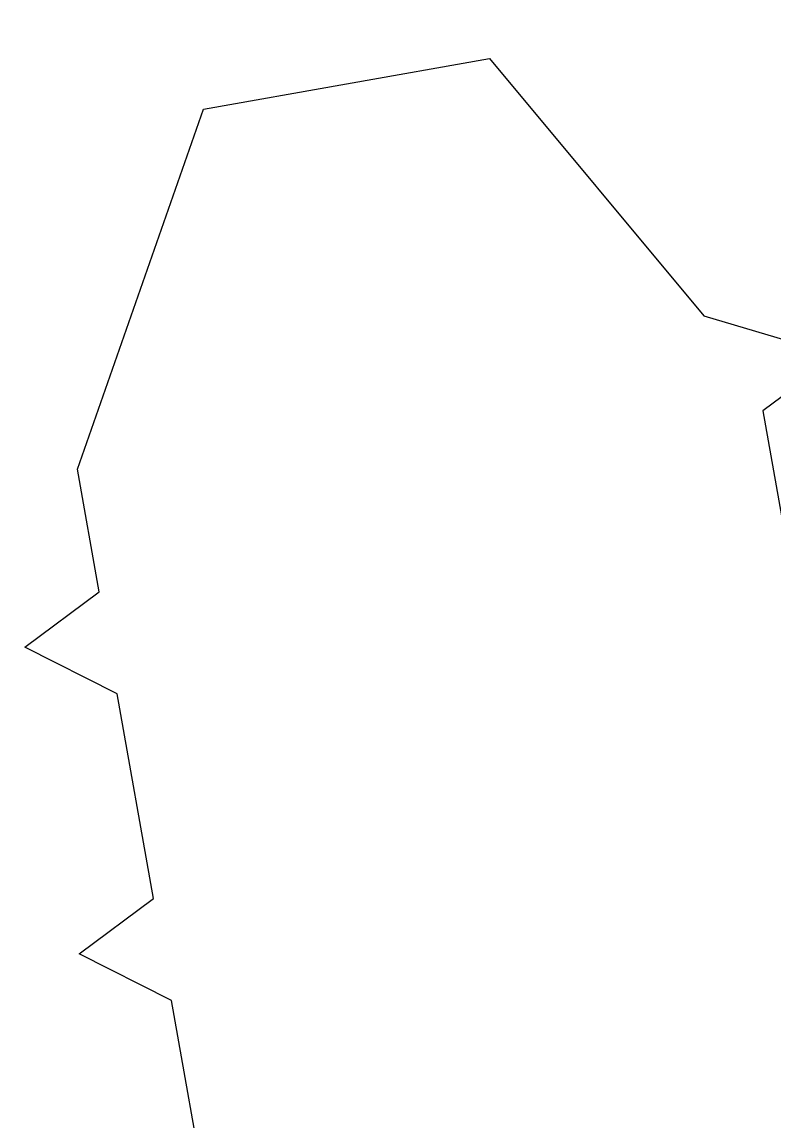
# Model space of a CAD drawing. Header units: millimetres. Extents: x -65527 to 8894748, y -37603 to 223697.
# Drawn here: x -31397.01 to -31392.59, y 101119.34 to 101125.79 of the extents above; entities that cross this region are included whole.
import ezdxf

# ---------------------------------------------------------------- set-up
doc = ezdxf.new("R2010")
doc.units = ezdxf.units.MM
doc.header["$LTSCALE"] = 10
doc.layers.add('Архитектура', color=251, linetype='Continuous')

msp = doc.modelspace()

# ---------------------------------------------------------------- linework, layer by layer
at = {"layer": 'Архитектура', "lineweight": 25, "transparency": 33554684}
msp.add_lwpolyline([(-31395.9198, 101118.8442), (-31396.1326, 101120.0448), (-31396.6767, 101120.3198), (-31396.239, 101120.645), (-31396.4518, 101121.8455), (-31396.9958, 101122.1205), (-31396.5582, 101122.4458), (-31396.6858, 101123.1661), (-31395.9458, 101125.2784), (-31394.2651, 101125.5763), (-31393.0068, 101124.0658), (-31392.2226, 101123.8333), (-31392.6603, 101123.5081), (-31392.4476, 101122.3076)], dxfattribs=at)
msp.add_lwpolyline([(-31395.9198, 101118.8442), (-31396.1326, 101120.0448), (-31396.6767, 101120.3198), (-31396.239, 101120.645), (-31396.4518, 101121.8455), (-31396.9958, 101122.1205), (-31396.5582, 101122.4458), (-31396.6858, 101123.1661), (-31395.9458, 101125.2784), (-31394.2651, 101125.5763), (-31393.0068, 101124.0658), (-31392.2226, 101123.8333), (-31392.6603, 101123.5081), (-31392.4476, 101122.3076)], dxfattribs=at)
msp.add_lwpolyline([(-31395.9198, 101118.8442), (-31396.1326, 101120.0448), (-31396.6767, 101120.3198), (-31396.239, 101120.645), (-31396.4518, 101121.8455), (-31396.9958, 101122.1205), (-31396.5582, 101122.4458), (-31396.6858, 101123.1661), (-31395.9458, 101125.2784), (-31394.2651, 101125.5763), (-31393.0068, 101124.0658), (-31392.2226, 101123.8333), (-31392.6603, 101123.5081), (-31392.4476, 101122.3076)], dxfattribs=at)
msp.add_lwpolyline([(-31395.9198, 101118.8442), (-31396.1326, 101120.0448), (-31396.6767, 101120.3198), (-31396.239, 101120.645), (-31396.4518, 101121.8455), (-31396.9958, 101122.1205), (-31396.5582, 101122.4458), (-31396.6858, 101123.1661), (-31395.9458, 101125.2784), (-31394.2651, 101125.5763), (-31393.0068, 101124.0658), (-31392.2226, 101123.8333), (-31392.6603, 101123.5081), (-31392.4476, 101122.3076)], dxfattribs=at)
msp.add_lwpolyline([(-31395.9198, 101118.8442), (-31396.1326, 101120.0448), (-31396.6767, 101120.3198), (-31396.239, 101120.645), (-31396.4518, 101121.8455), (-31396.9958, 101122.1205), (-31396.5582, 101122.4458), (-31396.6858, 101123.1661), (-31395.9458, 101125.2784), (-31394.2651, 101125.5763), (-31393.0068, 101124.0658), (-31392.2226, 101123.8333), (-31392.6603, 101123.5081), (-31392.4476, 101122.3076)], dxfattribs=at)
msp.add_lwpolyline([(-31395.9198, 101118.8442), (-31396.1326, 101120.0448), (-31396.6767, 101120.3198), (-31396.239, 101120.645), (-31396.4518, 101121.8455), (-31396.9958, 101122.1205), (-31396.5582, 101122.4458), (-31396.6858, 101123.1661), (-31395.9458, 101125.2784), (-31394.2651, 101125.5763), (-31393.0068, 101124.0658), (-31392.2226, 101123.8333), (-31392.6603, 101123.5081), (-31392.4476, 101122.3076)], dxfattribs=at)
msp.add_lwpolyline([(-31395.9198, 101118.8442), (-31396.1326, 101120.0448), (-31396.6767, 101120.3198), (-31396.239, 101120.645), (-31396.4518, 101121.8455), (-31396.9958, 101122.1205), (-31396.5582, 101122.4458), (-31396.6858, 101123.1661), (-31395.9458, 101125.2784), (-31394.2651, 101125.5763), (-31393.0068, 101124.0658), (-31392.2226, 101123.8333), (-31392.6603, 101123.5081), (-31392.4476, 101122.3076)], dxfattribs=at)
msp.add_lwpolyline([(-31395.9198, 101118.8442), (-31396.1326, 101120.0448), (-31396.6767, 101120.3198), (-31396.239, 101120.645), (-31396.4518, 101121.8455), (-31396.9958, 101122.1205), (-31396.5582, 101122.4458), (-31396.6858, 101123.1661), (-31395.9458, 101125.2784), (-31394.2651, 101125.5763), (-31393.0068, 101124.0658), (-31392.2226, 101123.8333), (-31392.6603, 101123.5081), (-31392.4476, 101122.3076)], dxfattribs=at)
msp.add_lwpolyline([(-31395.9198, 101118.8442), (-31396.1326, 101120.0448), (-31396.6767, 101120.3198), (-31396.239, 101120.645), (-31396.4518, 101121.8455), (-31396.9958, 101122.1205), (-31396.5582, 101122.4458), (-31396.6858, 101123.1661), (-31395.9458, 101125.2784), (-31394.2651, 101125.5763), (-31393.0068, 101124.0658), (-31392.2226, 101123.8333), (-31392.6603, 101123.5081), (-31392.4476, 101122.3076)], dxfattribs=at)
msp.add_lwpolyline([(-31395.9198, 101118.8442), (-31396.1326, 101120.0448), (-31396.6767, 101120.3198), (-31396.239, 101120.645), (-31396.4518, 101121.8455), (-31396.9958, 101122.1205), (-31396.5582, 101122.4458), (-31396.6858, 101123.1661), (-31395.9458, 101125.2784), (-31394.2651, 101125.5763), (-31393.0068, 101124.0658), (-31392.2226, 101123.8333), (-31392.6603, 101123.5081), (-31392.4476, 101122.3076)], dxfattribs=at)
msp.add_lwpolyline([(-31395.9198, 101118.8442), (-31396.1326, 101120.0448), (-31396.6767, 101120.3198), (-31396.239, 101120.645), (-31396.4518, 101121.8455), (-31396.9958, 101122.1205), (-31396.5582, 101122.4458), (-31396.6858, 101123.1661), (-31395.9458, 101125.2784), (-31394.2651, 101125.5763), (-31393.0068, 101124.0658), (-31392.2226, 101123.8333), (-31392.6603, 101123.5081), (-31392.4476, 101122.3076)], dxfattribs=at)
msp.add_lwpolyline([(-31395.9198, 101118.8442), (-31396.1326, 101120.0448), (-31396.6767, 101120.3198), (-31396.239, 101120.645), (-31396.4518, 101121.8455), (-31396.9958, 101122.1205), (-31396.5582, 101122.4458), (-31396.6858, 101123.1661), (-31395.9458, 101125.2784), (-31394.2651, 101125.5763), (-31393.0068, 101124.0658), (-31392.2226, 101123.8333), (-31392.6603, 101123.5081), (-31392.4476, 101122.3076)], dxfattribs=at)
msp.add_lwpolyline([(-31395.9198, 101118.8442), (-31396.1326, 101120.0448), (-31396.6767, 101120.3198), (-31396.239, 101120.645), (-31396.4518, 101121.8455), (-31396.9958, 101122.1205), (-31396.5582, 101122.4458), (-31396.6858, 101123.1661), (-31395.9458, 101125.2784), (-31394.2651, 101125.5763), (-31393.0068, 101124.0658), (-31392.2226, 101123.8333), (-31392.6603, 101123.5081), (-31392.4476, 101122.3076)], dxfattribs=at)
msp.add_lwpolyline([(-31395.9198, 101118.8442), (-31396.1326, 101120.0448), (-31396.6767, 101120.3198), (-31396.239, 101120.645), (-31396.4518, 101121.8455), (-31396.9958, 101122.1205), (-31396.5582, 101122.4458), (-31396.6858, 101123.1661), (-31395.9458, 101125.2784), (-31394.2651, 101125.5763), (-31393.0068, 101124.0658), (-31392.2226, 101123.8333), (-31392.6603, 101123.5081), (-31392.4476, 101122.3076)], dxfattribs=at)
msp.add_lwpolyline([(-31395.9198, 101118.8442), (-31396.1326, 101120.0448), (-31396.6767, 101120.3198), (-31396.239, 101120.645), (-31396.4518, 101121.8455), (-31396.9958, 101122.1205), (-31396.5582, 101122.4458), (-31396.6858, 101123.1661), (-31395.9458, 101125.2784), (-31394.2651, 101125.5763), (-31393.0068, 101124.0658), (-31392.2226, 101123.8333), (-31392.6603, 101123.5081), (-31392.4476, 101122.3076)], dxfattribs=at)
msp.add_lwpolyline([(-31395.9198, 101118.8442), (-31396.1326, 101120.0448), (-31396.6767, 101120.3198), (-31396.239, 101120.645), (-31396.4518, 101121.8455), (-31396.9958, 101122.1205), (-31396.5582, 101122.4458), (-31396.6858, 101123.1661), (-31395.9458, 101125.2784), (-31394.2651, 101125.5763), (-31393.0068, 101124.0658), (-31392.2226, 101123.8333), (-31392.6603, 101123.5081), (-31392.4476, 101122.3076)], dxfattribs=at)
msp.add_lwpolyline([(-31395.9198, 101118.8442), (-31396.1326, 101120.0448), (-31396.6767, 101120.3198), (-31396.239, 101120.645), (-31396.4518, 101121.8455), (-31396.9958, 101122.1205), (-31396.5582, 101122.4458), (-31396.6858, 101123.1661), (-31395.9458, 101125.2784), (-31394.2651, 101125.5763), (-31393.0068, 101124.0658), (-31392.2226, 101123.8333), (-31392.6603, 101123.5081), (-31392.4476, 101122.3076)], dxfattribs=at)
msp.add_lwpolyline([(-31395.9198, 101118.8442), (-31396.1326, 101120.0448), (-31396.6767, 101120.3198), (-31396.239, 101120.645), (-31396.4518, 101121.8455), (-31396.9958, 101122.1205), (-31396.5582, 101122.4458), (-31396.6858, 101123.1661), (-31395.9458, 101125.2784), (-31394.2651, 101125.5763), (-31393.0068, 101124.0658), (-31392.2226, 101123.8333), (-31392.6603, 101123.5081), (-31392.4476, 101122.3076)], dxfattribs=at)
msp.add_lwpolyline([(-31395.9198, 101118.8442), (-31396.1326, 101120.0448), (-31396.6767, 101120.3198), (-31396.239, 101120.645), (-31396.4518, 101121.8455), (-31396.9958, 101122.1205), (-31396.5582, 101122.4458), (-31396.6858, 101123.1661), (-31395.9458, 101125.2784), (-31394.2651, 101125.5763), (-31393.0068, 101124.0658), (-31392.2226, 101123.8333), (-31392.6603, 101123.5081), (-31392.4476, 101122.3076)], dxfattribs=at)
msp.add_lwpolyline([(-31395.9198, 101118.8442), (-31396.1326, 101120.0448), (-31396.6767, 101120.3198), (-31396.239, 101120.645), (-31396.4518, 101121.8455), (-31396.9958, 101122.1205), (-31396.5582, 101122.4458), (-31396.6858, 101123.1661), (-31395.9458, 101125.2784), (-31394.2651, 101125.5763), (-31393.0068, 101124.0658), (-31392.2226, 101123.8333), (-31392.6603, 101123.5081), (-31392.4476, 101122.3076)], dxfattribs=at)
msp.add_lwpolyline([(-31395.9198, 101118.8442), (-31396.1326, 101120.0448), (-31396.6767, 101120.3198), (-31396.239, 101120.645), (-31396.4518, 101121.8455), (-31396.9958, 101122.1205), (-31396.5582, 101122.4458), (-31396.6858, 101123.1661), (-31395.9458, 101125.2784), (-31394.2651, 101125.5763), (-31393.0068, 101124.0658), (-31392.2226, 101123.8333), (-31392.6603, 101123.5081), (-31392.4476, 101122.3076)], dxfattribs=at)
msp.add_lwpolyline([(-31395.9198, 101118.8442), (-31396.1326, 101120.0448), (-31396.6767, 101120.3198), (-31396.239, 101120.645), (-31396.4518, 101121.8455), (-31396.9958, 101122.1205), (-31396.5582, 101122.4458), (-31396.6858, 101123.1661), (-31395.9458, 101125.2784), (-31394.2651, 101125.5763), (-31393.0068, 101124.0658), (-31392.2226, 101123.8333), (-31392.6603, 101123.5081), (-31392.4476, 101122.3076)], dxfattribs=at)
msp.add_lwpolyline([(-31395.9198, 101118.8442), (-31396.1326, 101120.0448), (-31396.6767, 101120.3198), (-31396.239, 101120.645), (-31396.4518, 101121.8455), (-31396.9958, 101122.1205), (-31396.5582, 101122.4458), (-31396.6858, 101123.1661), (-31395.9458, 101125.2784), (-31394.2651, 101125.5763), (-31393.0068, 101124.0658), (-31392.2226, 101123.8333), (-31392.6603, 101123.5081), (-31392.4476, 101122.3076)], dxfattribs=at)
msp.add_lwpolyline([(-31395.9198, 101118.8442), (-31396.1326, 101120.0448), (-31396.6767, 101120.3198), (-31396.239, 101120.645), (-31396.4518, 101121.8455), (-31396.9958, 101122.1205), (-31396.5582, 101122.4458), (-31396.6858, 101123.1661), (-31395.9458, 101125.2784), (-31394.2651, 101125.5763), (-31393.0068, 101124.0658), (-31392.2226, 101123.8333), (-31392.6603, 101123.5081), (-31392.4476, 101122.3076)], dxfattribs=at)
msp.add_lwpolyline([(-31395.9198, 101118.8442), (-31396.1326, 101120.0448), (-31396.6767, 101120.3198), (-31396.239, 101120.645), (-31396.4518, 101121.8455), (-31396.9958, 101122.1205), (-31396.5582, 101122.4458), (-31396.6858, 101123.1661), (-31395.9458, 101125.2784), (-31394.2651, 101125.5763), (-31393.0068, 101124.0658), (-31392.2226, 101123.8333), (-31392.6603, 101123.5081), (-31392.4476, 101122.3076)], dxfattribs=at)
msp.add_lwpolyline([(-31395.9198, 101118.8442), (-31396.1326, 101120.0448), (-31396.6767, 101120.3198), (-31396.239, 101120.645), (-31396.4518, 101121.8455), (-31396.9958, 101122.1205), (-31396.5582, 101122.4458), (-31396.6858, 101123.1661), (-31395.9458, 101125.2784), (-31394.2651, 101125.5763), (-31393.0068, 101124.0658), (-31392.2226, 101123.8333), (-31392.6603, 101123.5081), (-31392.4476, 101122.3076)], dxfattribs=at)
msp.add_lwpolyline([(-31395.9198, 101118.8442), (-31396.1326, 101120.0448), (-31396.6767, 101120.3198), (-31396.239, 101120.645), (-31396.4518, 101121.8455), (-31396.9958, 101122.1205), (-31396.5582, 101122.4458), (-31396.6858, 101123.1661), (-31395.9458, 101125.2784), (-31394.2651, 101125.5763), (-31393.0068, 101124.0658), (-31392.2226, 101123.8333), (-31392.6603, 101123.5081), (-31392.4476, 101122.3076)], dxfattribs=at)
msp.add_lwpolyline([(-31395.9198, 101118.8442), (-31396.1326, 101120.0448), (-31396.6767, 101120.3198), (-31396.239, 101120.645), (-31396.4518, 101121.8455), (-31396.9958, 101122.1205), (-31396.5582, 101122.4458), (-31396.6858, 101123.1661), (-31395.9458, 101125.2784), (-31394.2651, 101125.5763), (-31393.0068, 101124.0658), (-31392.2226, 101123.8333), (-31392.6603, 101123.5081), (-31392.4476, 101122.3076)], dxfattribs=at)
msp.add_lwpolyline([(-31395.9198, 101118.8442), (-31396.1326, 101120.0448), (-31396.6767, 101120.3198), (-31396.239, 101120.645), (-31396.4518, 101121.8455), (-31396.9958, 101122.1205), (-31396.5582, 101122.4458), (-31396.6858, 101123.1661), (-31395.9458, 101125.2784), (-31394.2651, 101125.5763), (-31393.0068, 101124.0658), (-31392.2226, 101123.8333), (-31392.6603, 101123.5081), (-31392.4476, 101122.3076)], dxfattribs=at)
msp.add_lwpolyline([(-31395.9198, 101118.8442), (-31396.1326, 101120.0448), (-31396.6767, 101120.3198), (-31396.239, 101120.645), (-31396.4518, 101121.8455), (-31396.9958, 101122.1205), (-31396.5582, 101122.4458), (-31396.6858, 101123.1661), (-31395.9458, 101125.2784), (-31394.2651, 101125.5763), (-31393.0068, 101124.0658), (-31392.2226, 101123.8333), (-31392.6603, 101123.5081), (-31392.4476, 101122.3076)], dxfattribs=at)
msp.add_lwpolyline([(-31395.9198, 101118.8442), (-31396.1326, 101120.0448), (-31396.6767, 101120.3198), (-31396.239, 101120.645), (-31396.4518, 101121.8455), (-31396.9958, 101122.1205), (-31396.5582, 101122.4458), (-31396.6858, 101123.1661), (-31395.9458, 101125.2784), (-31394.2651, 101125.5763), (-31393.0068, 101124.0658), (-31392.2226, 101123.8333), (-31392.6603, 101123.5081), (-31392.4476, 101122.3076)], dxfattribs=at)
msp.add_lwpolyline([(-31395.9198, 101118.8442), (-31396.1326, 101120.0448), (-31396.6767, 101120.3198), (-31396.239, 101120.645), (-31396.4518, 101121.8455), (-31396.9958, 101122.1205), (-31396.5582, 101122.4458), (-31396.6858, 101123.1661), (-31395.9458, 101125.2784), (-31394.2651, 101125.5763), (-31393.0068, 101124.0658), (-31392.2226, 101123.8333), (-31392.6603, 101123.5081), (-31392.4476, 101122.3076)], dxfattribs=at)
msp.add_lwpolyline([(-31395.9198, 101118.8442), (-31396.1326, 101120.0448), (-31396.6767, 101120.3198), (-31396.239, 101120.645), (-31396.4518, 101121.8455), (-31396.9958, 101122.1205), (-31396.5582, 101122.4458), (-31396.6858, 101123.1661), (-31395.9458, 101125.2784), (-31394.2651, 101125.5763), (-31393.0068, 101124.0658), (-31392.2226, 101123.8333), (-31392.6603, 101123.5081), (-31392.4476, 101122.3076)], dxfattribs=at)
msp.add_lwpolyline([(-31395.9198, 101118.8442), (-31396.1326, 101120.0448), (-31396.6767, 101120.3198), (-31396.239, 101120.645), (-31396.4518, 101121.8455), (-31396.9958, 101122.1205), (-31396.5582, 101122.4458), (-31396.6858, 101123.1661), (-31395.9458, 101125.2784), (-31394.2651, 101125.5763), (-31393.0068, 101124.0658), (-31392.2226, 101123.8333), (-31392.6603, 101123.5081), (-31392.4476, 101122.3076)], dxfattribs=at)
msp.add_lwpolyline([(-31395.9198, 101118.8442), (-31396.1326, 101120.0448), (-31396.6767, 101120.3198), (-31396.239, 101120.645), (-31396.4518, 101121.8455), (-31396.9958, 101122.1205), (-31396.5582, 101122.4458), (-31396.6858, 101123.1661), (-31395.9458, 101125.2784), (-31394.2651, 101125.5763), (-31393.0068, 101124.0658), (-31392.2226, 101123.8333), (-31392.6603, 101123.5081), (-31392.4476, 101122.3076)], dxfattribs=at)
msp.add_lwpolyline([(-31395.9198, 101118.8442), (-31396.1326, 101120.0448), (-31396.6767, 101120.3198), (-31396.239, 101120.645), (-31396.4518, 101121.8455), (-31396.9958, 101122.1205), (-31396.5582, 101122.4458), (-31396.6858, 101123.1661), (-31395.9458, 101125.2784), (-31394.2651, 101125.5763), (-31393.0068, 101124.0658), (-31392.2226, 101123.8333), (-31392.6603, 101123.5081), (-31392.4476, 101122.3076)], dxfattribs=at)
msp.add_lwpolyline([(-31395.9198, 101118.8442), (-31396.1326, 101120.0448), (-31396.6767, 101120.3198), (-31396.239, 101120.645), (-31396.4518, 101121.8455), (-31396.9958, 101122.1205), (-31396.5582, 101122.4458), (-31396.6858, 101123.1661), (-31395.9458, 101125.2784), (-31394.2651, 101125.5763), (-31393.0068, 101124.0658), (-31392.2226, 101123.8333), (-31392.6603, 101123.5081), (-31392.4476, 101122.3076)], dxfattribs=at)
msp.add_lwpolyline([(-31395.9198, 101118.8442), (-31396.1326, 101120.0448), (-31396.6767, 101120.3198), (-31396.239, 101120.645), (-31396.4518, 101121.8455), (-31396.9958, 101122.1205), (-31396.5582, 101122.4458), (-31396.6858, 101123.1661), (-31395.9458, 101125.2784), (-31394.2651, 101125.5763), (-31393.0068, 101124.0658), (-31392.2226, 101123.8333), (-31392.6603, 101123.5081), (-31392.4476, 101122.3076)], dxfattribs=at)
msp.add_lwpolyline([(-31395.9198, 101118.8442), (-31396.1326, 101120.0448), (-31396.6767, 101120.3198), (-31396.239, 101120.645), (-31396.4518, 101121.8455), (-31396.9958, 101122.1205), (-31396.5582, 101122.4458), (-31396.6858, 101123.1661), (-31395.9458, 101125.2784), (-31394.2651, 101125.5763), (-31393.0068, 101124.0658), (-31392.2226, 101123.8333), (-31392.6603, 101123.5081), (-31392.4476, 101122.3076)], dxfattribs=at)
msp.add_lwpolyline([(-31395.9198, 101118.8442), (-31396.1326, 101120.0448), (-31396.6767, 101120.3198), (-31396.239, 101120.645), (-31396.4518, 101121.8455), (-31396.9958, 101122.1205), (-31396.5582, 101122.4458), (-31396.6858, 101123.1661), (-31395.9458, 101125.2784), (-31394.2651, 101125.5763), (-31393.0068, 101124.0658), (-31392.2226, 101123.8333), (-31392.6603, 101123.5081), (-31392.4476, 101122.3076)], dxfattribs=at)
msp.add_lwpolyline([(-31395.9198, 101118.8442), (-31396.1326, 101120.0448), (-31396.6767, 101120.3198), (-31396.239, 101120.645), (-31396.4518, 101121.8455), (-31396.9958, 101122.1205), (-31396.5582, 101122.4458), (-31396.6858, 101123.1661), (-31395.9458, 101125.2784), (-31394.2651, 101125.5763), (-31393.0068, 101124.0658), (-31392.2226, 101123.8333), (-31392.6603, 101123.5081), (-31392.4476, 101122.3076)], dxfattribs=at)
msp.add_lwpolyline([(-31395.9198, 101118.8442), (-31396.1326, 101120.0448), (-31396.6767, 101120.3198), (-31396.239, 101120.645), (-31396.4518, 101121.8455), (-31396.9958, 101122.1205), (-31396.5582, 101122.4458), (-31396.6858, 101123.1661), (-31395.9458, 101125.2784), (-31394.2651, 101125.5763), (-31393.0068, 101124.0658), (-31392.2226, 101123.8333), (-31392.6603, 101123.5081), (-31392.4476, 101122.3076)], dxfattribs=at)
msp.add_lwpolyline([(-31395.9198, 101118.8442), (-31396.1326, 101120.0448), (-31396.6767, 101120.3198), (-31396.239, 101120.645), (-31396.4518, 101121.8455), (-31396.9958, 101122.1205), (-31396.5582, 101122.4458), (-31396.6858, 101123.1661), (-31395.9458, 101125.2784), (-31394.2651, 101125.5763), (-31393.0068, 101124.0658), (-31392.2226, 101123.8333), (-31392.6603, 101123.5081), (-31392.4476, 101122.3076)], dxfattribs=at)
msp.add_lwpolyline([(-31395.9198, 101118.8442), (-31396.1326, 101120.0448), (-31396.6767, 101120.3198), (-31396.239, 101120.645), (-31396.4518, 101121.8455), (-31396.9958, 101122.1205), (-31396.5582, 101122.4458), (-31396.6858, 101123.1661), (-31395.9458, 101125.2784), (-31394.2651, 101125.5763), (-31393.0068, 101124.0658), (-31392.2226, 101123.8333), (-31392.6603, 101123.5081), (-31392.4476, 101122.3076)], dxfattribs=at)
msp.add_lwpolyline([(-31395.9198, 101118.8442), (-31396.1326, 101120.0448), (-31396.6767, 101120.3198), (-31396.239, 101120.645), (-31396.4518, 101121.8455), (-31396.9958, 101122.1205), (-31396.5582, 101122.4458), (-31396.6858, 101123.1661), (-31395.9458, 101125.2784), (-31394.2651, 101125.5763), (-31393.0068, 101124.0658), (-31392.2226, 101123.8333), (-31392.6603, 101123.5081), (-31392.4476, 101122.3076)], dxfattribs=at)
msp.add_lwpolyline([(-31395.9198, 101118.8442), (-31396.1326, 101120.0448), (-31396.6767, 101120.3198), (-31396.239, 101120.645), (-31396.4518, 101121.8455), (-31396.9958, 101122.1205), (-31396.5582, 101122.4458), (-31396.6858, 101123.1661), (-31395.9458, 101125.2784), (-31394.2651, 101125.5763), (-31393.0068, 101124.0658), (-31392.2226, 101123.8333), (-31392.6603, 101123.5081), (-31392.4476, 101122.3076)], dxfattribs=at)
msp.add_lwpolyline([(-31395.9198, 101118.8442), (-31396.1326, 101120.0448), (-31396.6767, 101120.3198), (-31396.239, 101120.645), (-31396.4518, 101121.8455), (-31396.9958, 101122.1205), (-31396.5582, 101122.4458), (-31396.6858, 101123.1661), (-31395.9458, 101125.2784), (-31394.2651, 101125.5763), (-31393.0068, 101124.0658), (-31392.2226, 101123.8333), (-31392.6603, 101123.5081), (-31392.4476, 101122.3076)], dxfattribs=at)
msp.add_lwpolyline([(-31395.9198, 101118.8442), (-31396.1326, 101120.0448), (-31396.6767, 101120.3198), (-31396.239, 101120.645), (-31396.4518, 101121.8455), (-31396.9958, 101122.1205), (-31396.5582, 101122.4458), (-31396.6858, 101123.1661), (-31395.9458, 101125.2784), (-31394.2651, 101125.5763), (-31393.0068, 101124.0658), (-31392.2226, 101123.8333), (-31392.6603, 101123.5081), (-31392.4476, 101122.3076)], dxfattribs=at)
msp.add_lwpolyline([(-31395.9198, 101118.8442), (-31396.1326, 101120.0448), (-31396.6767, 101120.3198), (-31396.239, 101120.645), (-31396.4518, 101121.8455), (-31396.9958, 101122.1205), (-31396.5582, 101122.4458), (-31396.6858, 101123.1661), (-31395.9458, 101125.2784), (-31394.2651, 101125.5763), (-31393.0068, 101124.0658), (-31392.2226, 101123.8333), (-31392.6603, 101123.5081), (-31392.4476, 101122.3076)], dxfattribs=at)
msp.add_lwpolyline([(-31395.9198, 101118.8442), (-31396.1326, 101120.0448), (-31396.6767, 101120.3198), (-31396.239, 101120.645), (-31396.4518, 101121.8455), (-31396.9958, 101122.1205), (-31396.5582, 101122.4458), (-31396.6858, 101123.1661), (-31395.9458, 101125.2784), (-31394.2651, 101125.5763), (-31393.0068, 101124.0658), (-31392.2226, 101123.8333), (-31392.6603, 101123.5081), (-31392.4476, 101122.3076)], dxfattribs=at)
msp.add_lwpolyline([(-31395.9198, 101118.8442), (-31396.1326, 101120.0448), (-31396.6767, 101120.3198), (-31396.239, 101120.645), (-31396.4518, 101121.8455), (-31396.9958, 101122.1205), (-31396.5582, 101122.4458), (-31396.6858, 101123.1661), (-31395.9458, 101125.2784), (-31394.2651, 101125.5763), (-31393.0068, 101124.0658), (-31392.2226, 101123.8333), (-31392.6603, 101123.5081), (-31392.4476, 101122.3076)], dxfattribs=at)
msp.add_lwpolyline([(-31395.9198, 101118.8442), (-31396.1326, 101120.0448), (-31396.6767, 101120.3198), (-31396.239, 101120.645), (-31396.4518, 101121.8455), (-31396.9958, 101122.1205), (-31396.5582, 101122.4458), (-31396.6858, 101123.1661), (-31395.9458, 101125.2784), (-31394.2651, 101125.5763), (-31393.0068, 101124.0658), (-31392.2226, 101123.8333), (-31392.6603, 101123.5081), (-31392.4476, 101122.3076)], dxfattribs=at)
msp.add_lwpolyline([(-31395.9198, 101118.8442), (-31396.1326, 101120.0448), (-31396.6767, 101120.3198), (-31396.239, 101120.645), (-31396.4518, 101121.8455), (-31396.9958, 101122.1205), (-31396.5582, 101122.4458), (-31396.6858, 101123.1661), (-31395.9458, 101125.2784), (-31394.2651, 101125.5763), (-31393.0068, 101124.0658), (-31392.2226, 101123.8333), (-31392.6603, 101123.5081), (-31392.4476, 101122.3076)], dxfattribs=at)
msp.add_lwpolyline([(-31395.9198, 101118.8442), (-31396.1326, 101120.0448), (-31396.6767, 101120.3198), (-31396.239, 101120.645), (-31396.4518, 101121.8455), (-31396.9958, 101122.1205), (-31396.5582, 101122.4458), (-31396.6858, 101123.1661), (-31395.9458, 101125.2784), (-31394.2651, 101125.5763), (-31393.0068, 101124.0658), (-31392.2226, 101123.8333), (-31392.6603, 101123.5081), (-31392.4476, 101122.3076)], dxfattribs=at)
msp.add_lwpolyline([(-31395.9198, 101118.8442), (-31396.1326, 101120.0448), (-31396.6767, 101120.3198), (-31396.239, 101120.645), (-31396.4518, 101121.8455), (-31396.9958, 101122.1205), (-31396.5582, 101122.4458), (-31396.6858, 101123.1661), (-31395.9458, 101125.2784), (-31394.2651, 101125.5763), (-31393.0068, 101124.0658), (-31392.2226, 101123.8333), (-31392.6603, 101123.5081), (-31392.4476, 101122.3076)], dxfattribs=at)
msp.add_lwpolyline([(-31395.9198, 101118.8442), (-31396.1326, 101120.0448), (-31396.6767, 101120.3198), (-31396.239, 101120.645), (-31396.4518, 101121.8455), (-31396.9958, 101122.1205), (-31396.5582, 101122.4458), (-31396.6858, 101123.1661), (-31395.9458, 101125.2784), (-31394.2651, 101125.5763), (-31393.0068, 101124.0658), (-31392.2226, 101123.8333), (-31392.6603, 101123.5081), (-31392.4476, 101122.3076)], dxfattribs=at)
msp.add_lwpolyline([(-31395.9198, 101118.8442), (-31396.1326, 101120.0448), (-31396.6767, 101120.3198), (-31396.239, 101120.645), (-31396.4518, 101121.8455), (-31396.9958, 101122.1205), (-31396.5582, 101122.4458), (-31396.6858, 101123.1661), (-31395.9458, 101125.2784), (-31394.2651, 101125.5763), (-31393.0068, 101124.0658), (-31392.2226, 101123.8333), (-31392.6603, 101123.5081), (-31392.4476, 101122.3076)], dxfattribs=at)
msp.add_lwpolyline([(-31395.9198, 101118.8442), (-31396.1326, 101120.0448), (-31396.6767, 101120.3198), (-31396.239, 101120.645), (-31396.4518, 101121.8455), (-31396.9958, 101122.1205), (-31396.5582, 101122.4458), (-31396.6858, 101123.1661), (-31395.9458, 101125.2784), (-31394.2651, 101125.5763), (-31393.0068, 101124.0658), (-31392.2226, 101123.8333), (-31392.6603, 101123.5081), (-31392.4476, 101122.3076)], dxfattribs=at)
msp.add_lwpolyline([(-31395.9198, 101118.8442), (-31396.1326, 101120.0448), (-31396.6767, 101120.3198), (-31396.239, 101120.645), (-31396.4518, 101121.8455), (-31396.9958, 101122.1205), (-31396.5582, 101122.4458), (-31396.6858, 101123.1661), (-31395.9458, 101125.2784), (-31394.2651, 101125.5763), (-31393.0068, 101124.0658), (-31392.2226, 101123.8333), (-31392.6603, 101123.5081), (-31392.4476, 101122.3076)], dxfattribs=at)
msp.add_lwpolyline([(-31395.9198, 101118.8442), (-31396.1326, 101120.0448), (-31396.6767, 101120.3198), (-31396.239, 101120.645), (-31396.4518, 101121.8455), (-31396.9958, 101122.1205), (-31396.5582, 101122.4458), (-31396.6858, 101123.1661), (-31395.9458, 101125.2784), (-31394.2651, 101125.5763), (-31393.0068, 101124.0658), (-31392.2226, 101123.8333), (-31392.6603, 101123.5081), (-31392.4476, 101122.3076)], dxfattribs=at)
msp.add_lwpolyline([(-31395.9198, 101118.8442), (-31396.1326, 101120.0448), (-31396.6767, 101120.3198), (-31396.239, 101120.645), (-31396.4518, 101121.8455), (-31396.9958, 101122.1205), (-31396.5582, 101122.4458), (-31396.6858, 101123.1661), (-31395.9458, 101125.2784), (-31394.2651, 101125.5763), (-31393.0068, 101124.0658), (-31392.2226, 101123.8333), (-31392.6603, 101123.5081), (-31392.4476, 101122.3076)], dxfattribs=at)
msp.add_lwpolyline([(-31395.9198, 101118.8442), (-31396.1326, 101120.0448), (-31396.6767, 101120.3198), (-31396.239, 101120.645), (-31396.4518, 101121.8455), (-31396.9958, 101122.1205), (-31396.5582, 101122.4458), (-31396.6858, 101123.1661), (-31395.9458, 101125.2784), (-31394.2651, 101125.5763), (-31393.0068, 101124.0658), (-31392.2226, 101123.8333), (-31392.6603, 101123.5081), (-31392.4476, 101122.3076)], dxfattribs=at)
msp.add_lwpolyline([(-31395.9198, 101118.8442), (-31396.1326, 101120.0448), (-31396.6767, 101120.3198), (-31396.239, 101120.645), (-31396.4518, 101121.8455), (-31396.9958, 101122.1205), (-31396.5582, 101122.4458), (-31396.6858, 101123.1661), (-31395.9458, 101125.2784), (-31394.2651, 101125.5763), (-31393.0068, 101124.0658), (-31392.2226, 101123.8333), (-31392.6603, 101123.5081), (-31392.4476, 101122.3076)], dxfattribs=at)
msp.add_lwpolyline([(-31395.9198, 101118.8442), (-31396.1326, 101120.0448), (-31396.6767, 101120.3198), (-31396.239, 101120.645), (-31396.4518, 101121.8455), (-31396.9958, 101122.1205), (-31396.5582, 101122.4458), (-31396.6858, 101123.1661), (-31395.9458, 101125.2784), (-31394.2651, 101125.5763), (-31393.0068, 101124.0658), (-31392.2226, 101123.8333), (-31392.6603, 101123.5081), (-31392.4476, 101122.3076)], dxfattribs=at)
msp.add_lwpolyline([(-31395.9198, 101118.8442), (-31396.1326, 101120.0448), (-31396.6767, 101120.3198), (-31396.239, 101120.645), (-31396.4518, 101121.8455), (-31396.9958, 101122.1205), (-31396.5582, 101122.4458), (-31396.6858, 101123.1661), (-31395.9458, 101125.2784), (-31394.2651, 101125.5763), (-31393.0068, 101124.0658), (-31392.2226, 101123.8333), (-31392.6603, 101123.5081), (-31392.4476, 101122.3076)], dxfattribs=at)
msp.add_lwpolyline([(-31395.9198, 101118.8442), (-31396.1326, 101120.0448), (-31396.6767, 101120.3198), (-31396.239, 101120.645), (-31396.4518, 101121.8455), (-31396.9958, 101122.1205), (-31396.5582, 101122.4458), (-31396.6858, 101123.1661), (-31395.9458, 101125.2784), (-31394.2651, 101125.5763), (-31393.0068, 101124.0658), (-31392.2226, 101123.8333), (-31392.6603, 101123.5081), (-31392.4476, 101122.3076)], dxfattribs=at)
msp.add_lwpolyline([(-31395.9198, 101118.8442), (-31396.1326, 101120.0448), (-31396.6767, 101120.3198), (-31396.239, 101120.645), (-31396.4518, 101121.8455), (-31396.9958, 101122.1205), (-31396.5582, 101122.4458), (-31396.6858, 101123.1661), (-31395.9458, 101125.2784), (-31394.2651, 101125.5763), (-31393.0068, 101124.0658), (-31392.2226, 101123.8333), (-31392.6603, 101123.5081), (-31392.4476, 101122.3076)], dxfattribs=at)
msp.add_lwpolyline([(-31395.9198, 101118.8442), (-31396.1326, 101120.0448), (-31396.6767, 101120.3198), (-31396.239, 101120.645), (-31396.4518, 101121.8455), (-31396.9958, 101122.1205), (-31396.5582, 101122.4458), (-31396.6858, 101123.1661), (-31395.9458, 101125.2784), (-31394.2651, 101125.5763), (-31393.0068, 101124.0658), (-31392.2226, 101123.8333), (-31392.6603, 101123.5081), (-31392.4476, 101122.3076)], dxfattribs=at)
msp.add_lwpolyline([(-31395.9198, 101118.8442), (-31396.1326, 101120.0448), (-31396.6767, 101120.3198), (-31396.239, 101120.645), (-31396.4518, 101121.8455), (-31396.9958, 101122.1205), (-31396.5582, 101122.4458), (-31396.6858, 101123.1661), (-31395.9458, 101125.2784), (-31394.2651, 101125.5763), (-31393.0068, 101124.0658), (-31392.2226, 101123.8333), (-31392.6603, 101123.5081), (-31392.4476, 101122.3076)], dxfattribs=at)
msp.add_lwpolyline([(-31395.9198, 101118.8442), (-31396.1326, 101120.0448), (-31396.6767, 101120.3198), (-31396.239, 101120.645), (-31396.4518, 101121.8455), (-31396.9958, 101122.1205), (-31396.5582, 101122.4458), (-31396.6858, 101123.1661), (-31395.9458, 101125.2784), (-31394.2651, 101125.5763), (-31393.0068, 101124.0658), (-31392.2226, 101123.8333), (-31392.6603, 101123.5081), (-31392.4476, 101122.3076)], dxfattribs=at)
msp.add_lwpolyline([(-31395.9198, 101118.8442), (-31396.1326, 101120.0448), (-31396.6767, 101120.3198), (-31396.239, 101120.645), (-31396.4518, 101121.8455), (-31396.9958, 101122.1205), (-31396.5582, 101122.4458), (-31396.6858, 101123.1661), (-31395.9458, 101125.2784), (-31394.2651, 101125.5763), (-31393.0068, 101124.0658), (-31392.2226, 101123.8333), (-31392.6603, 101123.5081), (-31392.4476, 101122.3076)], dxfattribs=at)
msp.add_lwpolyline([(-31395.9198, 101118.8442), (-31396.1326, 101120.0448), (-31396.6767, 101120.3198), (-31396.239, 101120.645), (-31396.4518, 101121.8455), (-31396.9958, 101122.1205), (-31396.5582, 101122.4458), (-31396.6858, 101123.1661), (-31395.9458, 101125.2784), (-31394.2651, 101125.5763), (-31393.0068, 101124.0658), (-31392.2226, 101123.8333), (-31392.6603, 101123.5081), (-31392.4476, 101122.3076)], dxfattribs=at)
msp.add_lwpolyline([(-31395.9198, 101118.8442), (-31396.1326, 101120.0448), (-31396.6767, 101120.3198), (-31396.239, 101120.645), (-31396.4518, 101121.8455), (-31396.9958, 101122.1205), (-31396.5582, 101122.4458), (-31396.6858, 101123.1661), (-31395.9458, 101125.2784), (-31394.2651, 101125.5763), (-31393.0068, 101124.0658), (-31392.2226, 101123.8333), (-31392.6603, 101123.5081), (-31392.4476, 101122.3076)], dxfattribs=at)
msp.add_lwpolyline([(-31395.9198, 101118.8442), (-31396.1326, 101120.0448), (-31396.6767, 101120.3198), (-31396.239, 101120.645), (-31396.4518, 101121.8455), (-31396.9958, 101122.1205), (-31396.5582, 101122.4458), (-31396.6858, 101123.1661), (-31395.9458, 101125.2784), (-31394.2651, 101125.5763), (-31393.0068, 101124.0658), (-31392.2226, 101123.8333), (-31392.6603, 101123.5081), (-31392.4476, 101122.3076)], dxfattribs=at)
msp.add_lwpolyline([(-31395.9198, 101118.8442), (-31396.1326, 101120.0448), (-31396.6767, 101120.3198), (-31396.239, 101120.645), (-31396.4518, 101121.8455), (-31396.9958, 101122.1205), (-31396.5582, 101122.4458), (-31396.6858, 101123.1661), (-31395.9458, 101125.2784), (-31394.2651, 101125.5763), (-31393.0068, 101124.0658), (-31392.2226, 101123.8333), (-31392.6603, 101123.5081), (-31392.4476, 101122.3076)], dxfattribs=at)
msp.add_lwpolyline([(-31395.9198, 101118.8442), (-31396.1326, 101120.0448), (-31396.6767, 101120.3198), (-31396.239, 101120.645), (-31396.4518, 101121.8455), (-31396.9958, 101122.1205), (-31396.5582, 101122.4458), (-31396.6858, 101123.1661), (-31395.9458, 101125.2784), (-31394.2651, 101125.5763), (-31393.0068, 101124.0658), (-31392.2226, 101123.8333), (-31392.6603, 101123.5081), (-31392.4476, 101122.3076)], dxfattribs=at)
msp.add_lwpolyline([(-31395.9198, 101118.8442), (-31396.1326, 101120.0448), (-31396.6767, 101120.3198), (-31396.239, 101120.645), (-31396.4518, 101121.8455), (-31396.9958, 101122.1205), (-31396.5582, 101122.4458), (-31396.6858, 101123.1661), (-31395.9458, 101125.2784), (-31394.2651, 101125.5763), (-31393.0068, 101124.0658), (-31392.2226, 101123.8333), (-31392.6603, 101123.5081), (-31392.4476, 101122.3076)], dxfattribs=at)
msp.add_lwpolyline([(-31395.9198, 101118.8442), (-31396.1326, 101120.0448), (-31396.6767, 101120.3198), (-31396.239, 101120.645), (-31396.4518, 101121.8455), (-31396.9958, 101122.1205), (-31396.5582, 101122.4458), (-31396.6858, 101123.1661), (-31395.9458, 101125.2784), (-31394.2651, 101125.5763), (-31393.0068, 101124.0658), (-31392.2226, 101123.8333), (-31392.6603, 101123.5081), (-31392.4476, 101122.3076)], dxfattribs=at)
msp.add_lwpolyline([(-31395.9198, 101118.8442), (-31396.1326, 101120.0448), (-31396.6767, 101120.3198), (-31396.239, 101120.645), (-31396.4518, 101121.8455), (-31396.9958, 101122.1205), (-31396.5582, 101122.4458), (-31396.6858, 101123.1661), (-31395.9458, 101125.2784), (-31394.2651, 101125.5763), (-31393.0068, 101124.0658), (-31392.2226, 101123.8333), (-31392.6603, 101123.5081), (-31392.4476, 101122.3076)], dxfattribs=at)
msp.add_lwpolyline([(-31395.9198, 101118.8442), (-31396.1326, 101120.0448), (-31396.6767, 101120.3198), (-31396.239, 101120.645), (-31396.4518, 101121.8455), (-31396.9958, 101122.1205), (-31396.5582, 101122.4458), (-31396.6858, 101123.1661), (-31395.9458, 101125.2784), (-31394.2651, 101125.5763), (-31393.0068, 101124.0658), (-31392.2226, 101123.8333), (-31392.6603, 101123.5081), (-31392.4476, 101122.3076)], dxfattribs=at)
msp.add_lwpolyline([(-31395.9198, 101118.8442), (-31396.1326, 101120.0448), (-31396.6767, 101120.3198), (-31396.239, 101120.645), (-31396.4518, 101121.8455), (-31396.9958, 101122.1205), (-31396.5582, 101122.4458), (-31396.6858, 101123.1661), (-31395.9458, 101125.2784), (-31394.2651, 101125.5763), (-31393.0068, 101124.0658), (-31392.2226, 101123.8333), (-31392.6603, 101123.5081), (-31392.4476, 101122.3076)], dxfattribs=at)
msp.add_lwpolyline([(-31395.9198, 101118.8442), (-31396.1326, 101120.0448), (-31396.6767, 101120.3198), (-31396.239, 101120.645), (-31396.4518, 101121.8455), (-31396.9958, 101122.1205), (-31396.5582, 101122.4458), (-31396.6858, 101123.1661), (-31395.9458, 101125.2784), (-31394.2651, 101125.5763), (-31393.0068, 101124.0658), (-31392.2226, 101123.8333), (-31392.6603, 101123.5081), (-31392.4476, 101122.3076)], dxfattribs=at)
msp.add_lwpolyline([(-31395.9198, 101118.8442), (-31396.1326, 101120.0448), (-31396.6767, 101120.3198), (-31396.239, 101120.645), (-31396.4518, 101121.8455), (-31396.9958, 101122.1205), (-31396.5582, 101122.4458), (-31396.6858, 101123.1661), (-31395.9458, 101125.2784), (-31394.2651, 101125.5763), (-31393.0068, 101124.0658), (-31392.2226, 101123.8333), (-31392.6603, 101123.5081), (-31392.4476, 101122.3076)], dxfattribs=at)
msp.add_lwpolyline([(-31395.9198, 101118.8442), (-31396.1326, 101120.0448), (-31396.6767, 101120.3198), (-31396.239, 101120.645), (-31396.4518, 101121.8455), (-31396.9958, 101122.1205), (-31396.5582, 101122.4458), (-31396.6858, 101123.1661), (-31395.9458, 101125.2784), (-31394.2651, 101125.5763), (-31393.0068, 101124.0658), (-31392.2226, 101123.8333), (-31392.6603, 101123.5081), (-31392.4476, 101122.3076)], dxfattribs=at)
msp.add_lwpolyline([(-31395.9198, 101118.8442), (-31396.1326, 101120.0448), (-31396.6767, 101120.3198), (-31396.239, 101120.645), (-31396.4518, 101121.8455), (-31396.9958, 101122.1205), (-31396.5582, 101122.4458), (-31396.6858, 101123.1661), (-31395.9458, 101125.2784), (-31394.2651, 101125.5763), (-31393.0068, 101124.0658), (-31392.2226, 101123.8333), (-31392.6603, 101123.5081), (-31392.4476, 101122.3076)], dxfattribs=at)
msp.add_lwpolyline([(-31395.9198, 101118.8442), (-31396.1326, 101120.0448), (-31396.6767, 101120.3198), (-31396.239, 101120.645), (-31396.4518, 101121.8455), (-31396.9958, 101122.1205), (-31396.5582, 101122.4458), (-31396.6858, 101123.1661), (-31395.9458, 101125.2784), (-31394.2651, 101125.5763), (-31393.0068, 101124.0658), (-31392.2226, 101123.8333), (-31392.6603, 101123.5081), (-31392.4476, 101122.3076)], dxfattribs=at)
msp.add_lwpolyline([(-31395.9198, 101118.8442), (-31396.1326, 101120.0448), (-31396.6767, 101120.3198), (-31396.239, 101120.645), (-31396.4518, 101121.8455), (-31396.9958, 101122.1205), (-31396.5582, 101122.4458), (-31396.6858, 101123.1661), (-31395.9458, 101125.2784), (-31394.2651, 101125.5763), (-31393.0068, 101124.0658), (-31392.2226, 101123.8333), (-31392.6603, 101123.5081), (-31392.4476, 101122.3076)], dxfattribs=at)
msp.add_lwpolyline([(-31395.9198, 101118.8442), (-31396.1326, 101120.0448), (-31396.6767, 101120.3198), (-31396.239, 101120.645), (-31396.4518, 101121.8455), (-31396.9958, 101122.1205), (-31396.5582, 101122.4458), (-31396.6858, 101123.1661), (-31395.9458, 101125.2784), (-31394.2651, 101125.5763), (-31393.0068, 101124.0658), (-31392.2226, 101123.8333), (-31392.6603, 101123.5081), (-31392.4476, 101122.3076)], dxfattribs=at)
msp.add_lwpolyline([(-31395.9198, 101118.8442), (-31396.1326, 101120.0448), (-31396.6767, 101120.3198), (-31396.239, 101120.645), (-31396.4518, 101121.8455), (-31396.9958, 101122.1205), (-31396.5582, 101122.4458), (-31396.6858, 101123.1661), (-31395.9458, 101125.2784), (-31394.2651, 101125.5763), (-31393.0068, 101124.0658), (-31392.2226, 101123.8333), (-31392.6603, 101123.5081), (-31392.4476, 101122.3076)], dxfattribs=at)
msp.add_lwpolyline([(-31395.9198, 101118.8442), (-31396.1326, 101120.0448), (-31396.6767, 101120.3198), (-31396.239, 101120.645), (-31396.4518, 101121.8455), (-31396.9958, 101122.1205), (-31396.5582, 101122.4458), (-31396.6858, 101123.1661), (-31395.9458, 101125.2784), (-31394.2651, 101125.5763), (-31393.0068, 101124.0658), (-31392.2226, 101123.8333), (-31392.6603, 101123.5081), (-31392.4476, 101122.3076)], dxfattribs=at)
msp.add_lwpolyline([(-31395.9198, 101118.8442), (-31396.1326, 101120.0448), (-31396.6767, 101120.3198), (-31396.239, 101120.645), (-31396.4518, 101121.8455), (-31396.9958, 101122.1205), (-31396.5582, 101122.4458), (-31396.6858, 101123.1661), (-31395.9458, 101125.2784), (-31394.2651, 101125.5763), (-31393.0068, 101124.0658), (-31392.2226, 101123.8333), (-31392.6603, 101123.5081), (-31392.4476, 101122.3076)], dxfattribs=at)
msp.add_lwpolyline([(-31395.9198, 101118.8442), (-31396.1326, 101120.0448), (-31396.6767, 101120.3198), (-31396.239, 101120.645), (-31396.4518, 101121.8455), (-31396.9958, 101122.1205), (-31396.5582, 101122.4458), (-31396.6858, 101123.1661), (-31395.9458, 101125.2784), (-31394.2651, 101125.5763), (-31393.0068, 101124.0658), (-31392.2226, 101123.8333), (-31392.6603, 101123.5081), (-31392.4476, 101122.3076)], dxfattribs=at)
msp.add_lwpolyline([(-31395.9198, 101118.8442), (-31396.1326, 101120.0448), (-31396.6767, 101120.3198), (-31396.239, 101120.645), (-31396.4518, 101121.8455), (-31396.9958, 101122.1205), (-31396.5582, 101122.4458), (-31396.6858, 101123.1661), (-31395.9458, 101125.2784), (-31394.2651, 101125.5763), (-31393.0068, 101124.0658), (-31392.2226, 101123.8333), (-31392.6603, 101123.5081), (-31392.4476, 101122.3076)], dxfattribs=at)
msp.add_lwpolyline([(-31395.9198, 101118.8442), (-31396.1326, 101120.0448), (-31396.6767, 101120.3198), (-31396.239, 101120.645), (-31396.4518, 101121.8455), (-31396.9958, 101122.1205), (-31396.5582, 101122.4458), (-31396.6858, 101123.1661), (-31395.9458, 101125.2784), (-31394.2651, 101125.5763), (-31393.0068, 101124.0658), (-31392.2226, 101123.8333), (-31392.6603, 101123.5081), (-31392.4476, 101122.3076)], dxfattribs=at)
msp.add_lwpolyline([(-31395.9198, 101118.8442), (-31396.1326, 101120.0448), (-31396.6767, 101120.3198), (-31396.239, 101120.645), (-31396.4518, 101121.8455), (-31396.9958, 101122.1205), (-31396.5582, 101122.4458), (-31396.6858, 101123.1661), (-31395.9458, 101125.2784), (-31394.2651, 101125.5763), (-31393.0068, 101124.0658), (-31392.2226, 101123.8333), (-31392.6603, 101123.5081), (-31392.4476, 101122.3076)], dxfattribs=at)
msp.add_lwpolyline([(-31395.9198, 101118.8442), (-31396.1326, 101120.0448), (-31396.6767, 101120.3198), (-31396.239, 101120.645), (-31396.4518, 101121.8455), (-31396.9958, 101122.1205), (-31396.5582, 101122.4458), (-31396.6858, 101123.1661), (-31395.9458, 101125.2784), (-31394.2651, 101125.5763), (-31393.0068, 101124.0658), (-31392.2226, 101123.8333), (-31392.6603, 101123.5081), (-31392.4476, 101122.3076)], dxfattribs=at)
msp.add_lwpolyline([(-31395.9198, 101118.8442), (-31396.1326, 101120.0448), (-31396.6767, 101120.3198), (-31396.239, 101120.645), (-31396.4518, 101121.8455), (-31396.9958, 101122.1205), (-31396.5582, 101122.4458), (-31396.6858, 101123.1661), (-31395.9458, 101125.2784), (-31394.2651, 101125.5763), (-31393.0068, 101124.0658), (-31392.2226, 101123.8333), (-31392.6603, 101123.5081), (-31392.4476, 101122.3076)], dxfattribs=at)
msp.add_lwpolyline([(-31395.9198, 101118.8442), (-31396.1326, 101120.0448), (-31396.6767, 101120.3198), (-31396.239, 101120.645), (-31396.4518, 101121.8455), (-31396.9958, 101122.1205), (-31396.5582, 101122.4458), (-31396.6858, 101123.1661), (-31395.9458, 101125.2784), (-31394.2651, 101125.5763), (-31393.0068, 101124.0658), (-31392.2226, 101123.8333), (-31392.6603, 101123.5081), (-31392.4476, 101122.3076)], dxfattribs=at)
msp.add_lwpolyline([(-31395.9198, 101118.8442), (-31396.1326, 101120.0448), (-31396.6767, 101120.3198), (-31396.239, 101120.645), (-31396.4518, 101121.8455), (-31396.9958, 101122.1205), (-31396.5582, 101122.4458), (-31396.6858, 101123.1661), (-31395.9458, 101125.2784), (-31394.2651, 101125.5763), (-31393.0068, 101124.0658), (-31392.2226, 101123.8333), (-31392.6603, 101123.5081), (-31392.4476, 101122.3076)], dxfattribs=at)
msp.add_lwpolyline([(-31395.9198, 101118.8442), (-31396.1326, 101120.0448), (-31396.6767, 101120.3198), (-31396.239, 101120.645), (-31396.4518, 101121.8455), (-31396.9958, 101122.1205), (-31396.5582, 101122.4458), (-31396.6858, 101123.1661), (-31395.9458, 101125.2784), (-31394.2651, 101125.5763), (-31393.0068, 101124.0658), (-31392.2226, 101123.8333), (-31392.6603, 101123.5081), (-31392.4476, 101122.3076)], dxfattribs=at)
msp.add_lwpolyline([(-31395.9198, 101118.8442), (-31396.1326, 101120.0448), (-31396.6767, 101120.3198), (-31396.239, 101120.645), (-31396.4518, 101121.8455), (-31396.9958, 101122.1205), (-31396.5582, 101122.4458), (-31396.6858, 101123.1661), (-31395.9458, 101125.2784), (-31394.2651, 101125.5763), (-31393.0068, 101124.0658), (-31392.2226, 101123.8333), (-31392.6603, 101123.5081), (-31392.4476, 101122.3076)], dxfattribs=at)
msp.add_lwpolyline([(-31395.9198, 101118.8442), (-31396.1326, 101120.0448), (-31396.6767, 101120.3198), (-31396.239, 101120.645), (-31396.4518, 101121.8455), (-31396.9958, 101122.1205), (-31396.5582, 101122.4458), (-31396.6858, 101123.1661), (-31395.9458, 101125.2784), (-31394.2651, 101125.5763), (-31393.0068, 101124.0658), (-31392.2226, 101123.8333), (-31392.6603, 101123.5081), (-31392.4476, 101122.3076)], dxfattribs=at)
msp.add_lwpolyline([(-31395.9198, 101118.8442), (-31396.1326, 101120.0448), (-31396.6767, 101120.3198), (-31396.239, 101120.645), (-31396.4518, 101121.8455), (-31396.9958, 101122.1205), (-31396.5582, 101122.4458), (-31396.6858, 101123.1661), (-31395.9458, 101125.2784), (-31394.2651, 101125.5763), (-31393.0068, 101124.0658), (-31392.2226, 101123.8333), (-31392.6603, 101123.5081), (-31392.4476, 101122.3076)], dxfattribs=at)
msp.add_lwpolyline([(-31395.9198, 101118.8442), (-31396.1326, 101120.0448), (-31396.6767, 101120.3198), (-31396.239, 101120.645), (-31396.4518, 101121.8455), (-31396.9958, 101122.1205), (-31396.5582, 101122.4458), (-31396.6858, 101123.1661), (-31395.9458, 101125.2784), (-31394.2651, 101125.5763), (-31393.0068, 101124.0658), (-31392.2226, 101123.8333), (-31392.6603, 101123.5081), (-31392.4476, 101122.3076)], dxfattribs=at)
msp.add_lwpolyline([(-31395.9198, 101118.8442), (-31396.1326, 101120.0448), (-31396.6767, 101120.3198), (-31396.239, 101120.645), (-31396.4518, 101121.8455), (-31396.9958, 101122.1205), (-31396.5582, 101122.4458), (-31396.6858, 101123.1661), (-31395.9458, 101125.2784), (-31394.2651, 101125.5763), (-31393.0068, 101124.0658), (-31392.2226, 101123.8333), (-31392.6603, 101123.5081), (-31392.4476, 101122.3076)], dxfattribs=at)
msp.add_lwpolyline([(-31395.9198, 101118.8442), (-31396.1326, 101120.0448), (-31396.6767, 101120.3198), (-31396.239, 101120.645), (-31396.4518, 101121.8455), (-31396.9958, 101122.1205), (-31396.5582, 101122.4458), (-31396.6858, 101123.1661), (-31395.9458, 101125.2784), (-31394.2651, 101125.5763), (-31393.0068, 101124.0658), (-31392.2226, 101123.8333), (-31392.6603, 101123.5081), (-31392.4476, 101122.3076)], dxfattribs=at)
msp.add_lwpolyline([(-31395.9198, 101118.8442), (-31396.1326, 101120.0448), (-31396.6767, 101120.3198), (-31396.239, 101120.645), (-31396.4518, 101121.8455), (-31396.9958, 101122.1205), (-31396.5582, 101122.4458), (-31396.6858, 101123.1661), (-31395.9458, 101125.2784), (-31394.2651, 101125.5763), (-31393.0068, 101124.0658), (-31392.2226, 101123.8333), (-31392.6603, 101123.5081), (-31392.4476, 101122.3076)], dxfattribs=at)
msp.add_lwpolyline([(-31395.9198, 101118.8442), (-31396.1326, 101120.0448), (-31396.6767, 101120.3198), (-31396.239, 101120.645), (-31396.4518, 101121.8455), (-31396.9958, 101122.1205), (-31396.5582, 101122.4458), (-31396.6858, 101123.1661), (-31395.9458, 101125.2784), (-31394.2651, 101125.5763), (-31393.0068, 101124.0658), (-31392.2226, 101123.8333), (-31392.6603, 101123.5081), (-31392.4476, 101122.3076)], dxfattribs=at)
msp.add_lwpolyline([(-31395.9198, 101118.8442), (-31396.1326, 101120.0448), (-31396.6767, 101120.3198), (-31396.239, 101120.645), (-31396.4518, 101121.8455), (-31396.9958, 101122.1205), (-31396.5582, 101122.4458), (-31396.6858, 101123.1661), (-31395.9458, 101125.2784), (-31394.2651, 101125.5763), (-31393.0068, 101124.0658), (-31392.2226, 101123.8333), (-31392.6603, 101123.5081), (-31392.4476, 101122.3076)], dxfattribs=at)
msp.add_lwpolyline([(-31395.9198, 101118.8442), (-31396.1326, 101120.0448), (-31396.6767, 101120.3198), (-31396.239, 101120.645), (-31396.4518, 101121.8455), (-31396.9958, 101122.1205), (-31396.5582, 101122.4458), (-31396.6858, 101123.1661), (-31395.9458, 101125.2784), (-31394.2651, 101125.5763), (-31393.0068, 101124.0658), (-31392.2226, 101123.8333), (-31392.6603, 101123.5081), (-31392.4476, 101122.3076)], dxfattribs=at)
msp.add_lwpolyline([(-31395.9198, 101118.8442), (-31396.1326, 101120.0448), (-31396.6767, 101120.3198), (-31396.239, 101120.645), (-31396.4518, 101121.8455), (-31396.9958, 101122.1205), (-31396.5582, 101122.4458), (-31396.6858, 101123.1661), (-31395.9458, 101125.2784), (-31394.2651, 101125.5763), (-31393.0068, 101124.0658), (-31392.2226, 101123.8333), (-31392.6603, 101123.5081), (-31392.4476, 101122.3076)], dxfattribs=at)
msp.add_lwpolyline([(-31395.9198, 101118.8442), (-31396.1326, 101120.0448), (-31396.6767, 101120.3198), (-31396.239, 101120.645), (-31396.4518, 101121.8455), (-31396.9958, 101122.1205), (-31396.5582, 101122.4458), (-31396.6858, 101123.1661), (-31395.9458, 101125.2784), (-31394.2651, 101125.5763), (-31393.0068, 101124.0658), (-31392.2226, 101123.8333), (-31392.6603, 101123.5081), (-31392.4476, 101122.3076)], dxfattribs=at)
msp.add_lwpolyline([(-31395.9198, 101118.8442), (-31396.1326, 101120.0448), (-31396.6767, 101120.3198), (-31396.239, 101120.645), (-31396.4518, 101121.8455), (-31396.9958, 101122.1205), (-31396.5582, 101122.4458), (-31396.6858, 101123.1661), (-31395.9458, 101125.2784), (-31394.2651, 101125.5763), (-31393.0068, 101124.0658), (-31392.2226, 101123.8333), (-31392.6603, 101123.5081), (-31392.4476, 101122.3076)], dxfattribs=at)
msp.add_lwpolyline([(-31395.9198, 101118.8442), (-31396.1326, 101120.0448), (-31396.6767, 101120.3198), (-31396.239, 101120.645), (-31396.4518, 101121.8455), (-31396.9958, 101122.1205), (-31396.5582, 101122.4458), (-31396.6858, 101123.1661), (-31395.9458, 101125.2784), (-31394.2651, 101125.5763), (-31393.0068, 101124.0658), (-31392.2226, 101123.8333), (-31392.6603, 101123.5081), (-31392.4476, 101122.3076)], dxfattribs=at)
msp.add_lwpolyline([(-31395.9198, 101118.8442), (-31396.1326, 101120.0448), (-31396.6767, 101120.3198), (-31396.239, 101120.645), (-31396.4518, 101121.8455), (-31396.9958, 101122.1205), (-31396.5582, 101122.4458), (-31396.6858, 101123.1661), (-31395.9458, 101125.2784), (-31394.2651, 101125.5763), (-31393.0068, 101124.0658), (-31392.2226, 101123.8333), (-31392.6603, 101123.5081), (-31392.4476, 101122.3076)], dxfattribs=at)
msp.add_lwpolyline([(-31395.9198, 101118.8442), (-31396.1326, 101120.0448), (-31396.6767, 101120.3198), (-31396.239, 101120.645), (-31396.4518, 101121.8455), (-31396.9958, 101122.1205), (-31396.5582, 101122.4458), (-31396.6858, 101123.1661), (-31395.9458, 101125.2784), (-31394.2651, 101125.5763), (-31393.0068, 101124.0658), (-31392.2226, 101123.8333), (-31392.6603, 101123.5081), (-31392.4476, 101122.3076)], dxfattribs=at)
msp.add_lwpolyline([(-31395.9198, 101118.8442), (-31396.1326, 101120.0448), (-31396.6767, 101120.3198), (-31396.239, 101120.645), (-31396.4518, 101121.8455), (-31396.9958, 101122.1205), (-31396.5582, 101122.4458), (-31396.6858, 101123.1661), (-31395.9458, 101125.2784), (-31394.2651, 101125.5763), (-31393.0068, 101124.0658), (-31392.2226, 101123.8333), (-31392.6603, 101123.5081), (-31392.4476, 101122.3076)], dxfattribs=at)
msp.add_lwpolyline([(-31395.9198, 101118.8442), (-31396.1326, 101120.0448), (-31396.6767, 101120.3198), (-31396.239, 101120.645), (-31396.4518, 101121.8455), (-31396.9958, 101122.1205), (-31396.5582, 101122.4458), (-31396.6858, 101123.1661), (-31395.9458, 101125.2784), (-31394.2651, 101125.5763), (-31393.0068, 101124.0658), (-31392.2226, 101123.8333), (-31392.6603, 101123.5081), (-31392.4476, 101122.3076)], dxfattribs=at)
msp.add_lwpolyline([(-31395.9198, 101118.8442), (-31396.1326, 101120.0448), (-31396.6767, 101120.3198), (-31396.239, 101120.645), (-31396.4518, 101121.8455), (-31396.9958, 101122.1205), (-31396.5582, 101122.4458), (-31396.6858, 101123.1661), (-31395.9458, 101125.2784), (-31394.2651, 101125.5763), (-31393.0068, 101124.0658), (-31392.2226, 101123.8333), (-31392.6603, 101123.5081), (-31392.4476, 101122.3076)], dxfattribs=at)
msp.add_lwpolyline([(-31395.9198, 101118.8442), (-31396.1326, 101120.0448), (-31396.6767, 101120.3198), (-31396.239, 101120.645), (-31396.4518, 101121.8455), (-31396.9958, 101122.1205), (-31396.5582, 101122.4458), (-31396.6858, 101123.1661), (-31395.9458, 101125.2784), (-31394.2651, 101125.5763), (-31393.0068, 101124.0658), (-31392.2226, 101123.8333), (-31392.6603, 101123.5081), (-31392.4476, 101122.3076)], dxfattribs=at)
msp.add_lwpolyline([(-31395.9198, 101118.8442), (-31396.1326, 101120.0448), (-31396.6767, 101120.3198), (-31396.239, 101120.645), (-31396.4518, 101121.8455), (-31396.9958, 101122.1205), (-31396.5582, 101122.4458), (-31396.6858, 101123.1661), (-31395.9458, 101125.2784), (-31394.2651, 101125.5763), (-31393.0068, 101124.0658), (-31392.2226, 101123.8333), (-31392.6603, 101123.5081), (-31392.4476, 101122.3076)], dxfattribs=at)
msp.add_lwpolyline([(-31395.9198, 101118.8442), (-31396.1326, 101120.0448), (-31396.6767, 101120.3198), (-31396.239, 101120.645), (-31396.4518, 101121.8455), (-31396.9958, 101122.1205), (-31396.5582, 101122.4458), (-31396.6858, 101123.1661), (-31395.9458, 101125.2784), (-31394.2651, 101125.5763), (-31393.0068, 101124.0658), (-31392.2226, 101123.8333), (-31392.6603, 101123.5081), (-31392.4476, 101122.3076)], dxfattribs=at)
msp.add_lwpolyline([(-31395.9198, 101118.8442), (-31396.1326, 101120.0448), (-31396.6767, 101120.3198), (-31396.239, 101120.645), (-31396.4518, 101121.8455), (-31396.9958, 101122.1205), (-31396.5582, 101122.4458), (-31396.6858, 101123.1661), (-31395.9458, 101125.2784), (-31394.2651, 101125.5763), (-31393.0068, 101124.0658), (-31392.2226, 101123.8333), (-31392.6603, 101123.5081), (-31392.4476, 101122.3076)], dxfattribs=at)
msp.add_lwpolyline([(-31395.9198, 101118.8442), (-31396.1326, 101120.0448), (-31396.6767, 101120.3198), (-31396.239, 101120.645), (-31396.4518, 101121.8455), (-31396.9958, 101122.1205), (-31396.5582, 101122.4458), (-31396.6858, 101123.1661), (-31395.9458, 101125.2784), (-31394.2651, 101125.5763), (-31393.0068, 101124.0658), (-31392.2226, 101123.8333), (-31392.6603, 101123.5081), (-31392.4476, 101122.3076)], dxfattribs=at)
msp.add_lwpolyline([(-31395.9198, 101118.8442), (-31396.1326, 101120.0448), (-31396.6767, 101120.3198), (-31396.239, 101120.645), (-31396.4518, 101121.8455), (-31396.9958, 101122.1205), (-31396.5582, 101122.4458), (-31396.6858, 101123.1661), (-31395.9458, 101125.2784), (-31394.2651, 101125.5763), (-31393.0068, 101124.0658), (-31392.2226, 101123.8333), (-31392.6603, 101123.5081), (-31392.4476, 101122.3076)], dxfattribs=at)
msp.add_lwpolyline([(-31395.9198, 101118.8442), (-31396.1326, 101120.0448), (-31396.6767, 101120.3198), (-31396.239, 101120.645), (-31396.4518, 101121.8455), (-31396.9958, 101122.1205), (-31396.5582, 101122.4458), (-31396.6858, 101123.1661), (-31395.9458, 101125.2784), (-31394.2651, 101125.5763), (-31393.0068, 101124.0658), (-31392.2226, 101123.8333), (-31392.6603, 101123.5081), (-31392.4476, 101122.3076)], dxfattribs=at)
msp.add_lwpolyline([(-31395.9198, 101118.8442), (-31396.1326, 101120.0448), (-31396.6767, 101120.3198), (-31396.239, 101120.645), (-31396.4518, 101121.8455), (-31396.9958, 101122.1205), (-31396.5582, 101122.4458), (-31396.6858, 101123.1661), (-31395.9458, 101125.2784), (-31394.2651, 101125.5763), (-31393.0068, 101124.0658), (-31392.2226, 101123.8333), (-31392.6603, 101123.5081), (-31392.4476, 101122.3076)], dxfattribs=at)
msp.add_lwpolyline([(-31395.9198, 101118.8442), (-31396.1326, 101120.0448), (-31396.6767, 101120.3198), (-31396.239, 101120.645), (-31396.4518, 101121.8455), (-31396.9958, 101122.1205), (-31396.5582, 101122.4458), (-31396.6858, 101123.1661), (-31395.9458, 101125.2784), (-31394.2651, 101125.5763), (-31393.0068, 101124.0658), (-31392.2226, 101123.8333), (-31392.6603, 101123.5081), (-31392.4476, 101122.3076)], dxfattribs=at)
msp.add_lwpolyline([(-31395.9198, 101118.8442), (-31396.1326, 101120.0448), (-31396.6767, 101120.3198), (-31396.239, 101120.645), (-31396.4518, 101121.8455), (-31396.9958, 101122.1205), (-31396.5582, 101122.4458), (-31396.6858, 101123.1661), (-31395.9458, 101125.2784), (-31394.2651, 101125.5763), (-31393.0068, 101124.0658), (-31392.2226, 101123.8333), (-31392.6603, 101123.5081), (-31392.4476, 101122.3076)], dxfattribs=at)
msp.add_lwpolyline([(-31395.9198, 101118.8442), (-31396.1326, 101120.0448), (-31396.6767, 101120.3198), (-31396.239, 101120.645), (-31396.4518, 101121.8455), (-31396.9958, 101122.1205), (-31396.5582, 101122.4458), (-31396.6858, 101123.1661), (-31395.9458, 101125.2784), (-31394.2651, 101125.5763), (-31393.0068, 101124.0658), (-31392.2226, 101123.8333), (-31392.6603, 101123.5081), (-31392.4476, 101122.3076)], dxfattribs=at)
msp.add_lwpolyline([(-31395.9198, 101118.8442), (-31396.1326, 101120.0448), (-31396.6767, 101120.3198), (-31396.239, 101120.645), (-31396.4518, 101121.8455), (-31396.9958, 101122.1205), (-31396.5582, 101122.4458), (-31396.6858, 101123.1661), (-31395.9458, 101125.2784), (-31394.2651, 101125.5763), (-31393.0068, 101124.0658), (-31392.2226, 101123.8333), (-31392.6603, 101123.5081), (-31392.4476, 101122.3076)], dxfattribs=at)
msp.add_lwpolyline([(-31395.9198, 101118.8442), (-31396.1326, 101120.0448), (-31396.6767, 101120.3198), (-31396.239, 101120.645), (-31396.4518, 101121.8455), (-31396.9958, 101122.1205), (-31396.5582, 101122.4458), (-31396.6858, 101123.1661), (-31395.9458, 101125.2784), (-31394.2651, 101125.5763), (-31393.0068, 101124.0658), (-31392.2226, 101123.8333), (-31392.6603, 101123.5081), (-31392.4476, 101122.3076)], dxfattribs=at)
msp.add_arc((-31935.6492, 110639.7931), 9778.6546, 272.59254797, 356.63539137, dxfattribs=at)

doc.saveas('drawing.dxf')
